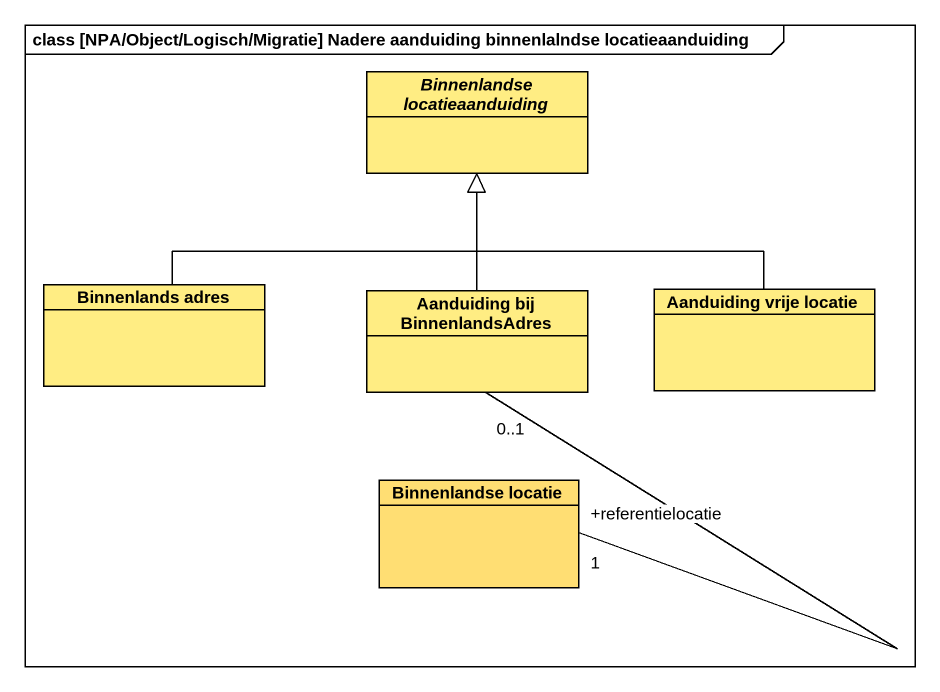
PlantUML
@startuml
mainframe class [NPA/Object/Logisch/Migratie] Nadere aanduiding binnenlalndse locatieaanduiding
hide circle
hide empty members
abstract class "Binnenlandse locatieaanduiding" as Binnenlandse #FFED83
class "Binnenlands adres" as Binnenlands_adres #FFED83
class "Aanduiding bij BinnenlandsAdres" as Aanduiding_bij #FFED83
class "Aanduiding vrije locatie" as Aanduiding_vrije_locatie #FFED83
class "Binnenlandse locatie" as Binnenlandse_locatie #FFDE73
Binnenlands_adres -up-|> Binnenlandse
Aanduiding_bij -up-|> Binnenlandse
Aanduiding_bij "0..1" -- "+referentielocatie\n1" Binnenlandse_locatie
Aanduiding_vrije_locatie -up-|> Binnenlandse
@enduml
